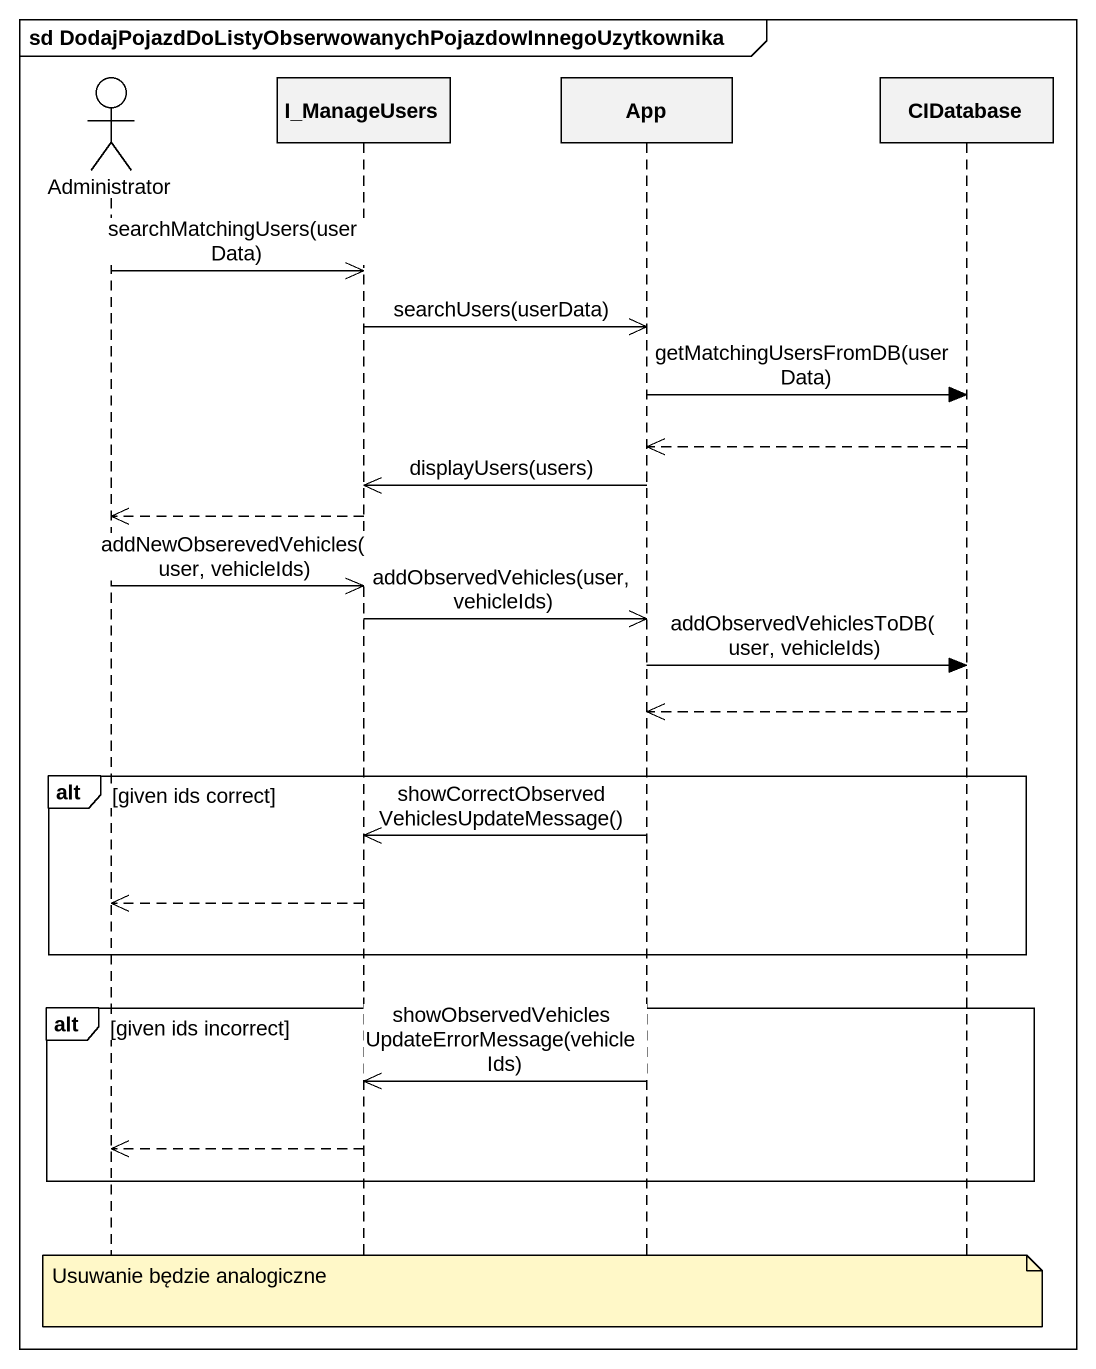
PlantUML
@startuml
mainframe sd DodajPojazdDoListyObserwowanychPojazdowInnegoUzytkownika
hide footbox
actor Administrator
participant I_ManageUsers
participant App
participant CIDatabase

Administrator ->> I_ManageUsers : searchMatchingUsers(userData)
I_ManageUsers ->> App : searchUsers(userData)
App -> CIDatabase : getMatchingUsersFromDB(userData)
CIDatabase -->> App
App ->> I_ManageUsers : displayUsers(users)
I_ManageUsers -->> Administrator
Administrator ->> I_ManageUsers : addNewObserevedVehicles(user, vehicleIds)
I_ManageUsers ->> App : addObservedVehicles(user, vehicleIds)
App -> CIDatabase : addObservedVehiclesToDB(user, vehicleIds)
CIDatabase -->> App
alt given ids correct
  App ->> I_ManageUsers : showCorrectObservedVehiclesUpdateMessage()
  I_ManageUsers -->> Administrator
end
alt given ids incorrect
  App ->> I_ManageUsers : showObservedVehiclesUpdateErrorMessage(vehicleIds)
  I_ManageUsers -->> Administrator
end
note over App : Usuwanie będzie analogiczne
@enduml
